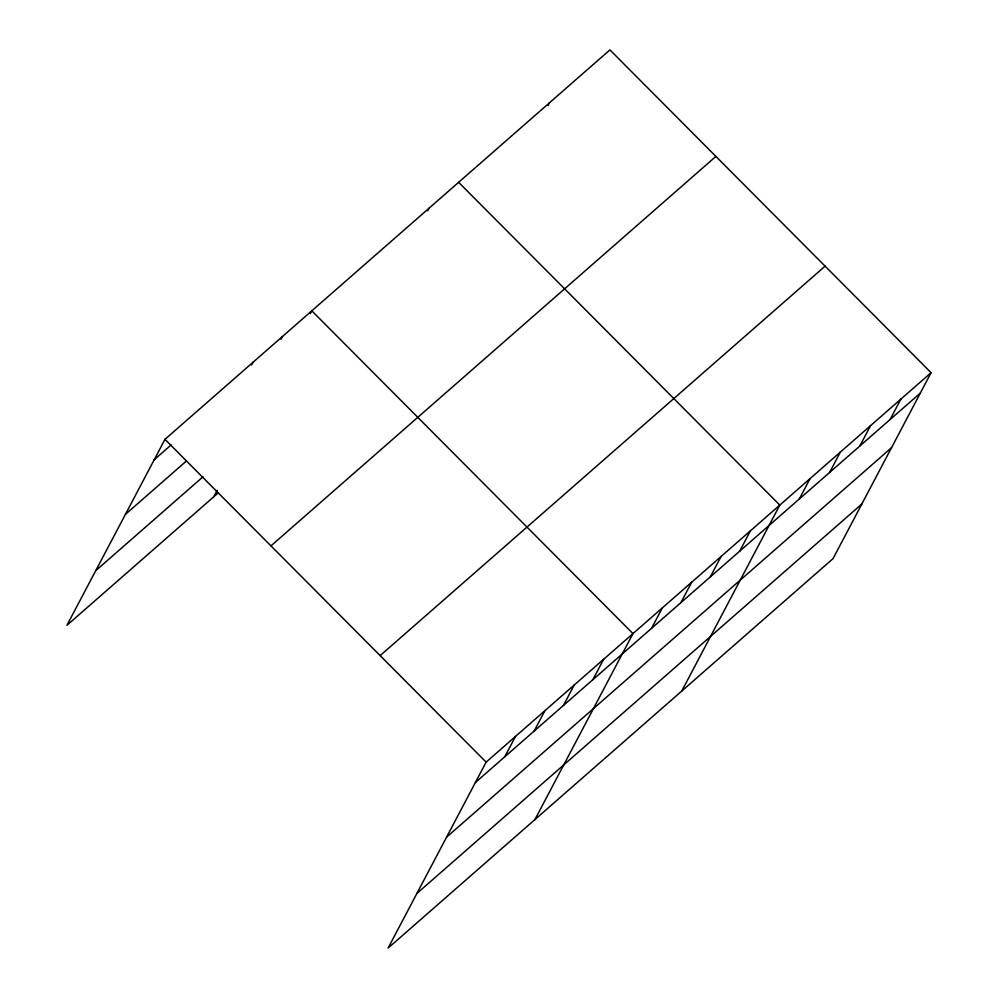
<?xml version="1.0" encoding="UTF-8"?>
<svg xmlns="http://www.w3.org/2000/svg" width="998" height="998" viewBox="0 0 998 998"><rect width="100%" height="100%" fill="white"/><g stroke="black" fill="none" stroke-linecap="round" stroke-linejoin="round"><path stroke-width="1.5" d="M931.084 372.678L486.138 762.123L388.085 948.1L833.031 558.655L931.084 372.678L609.915 49.9L164.969 439.345L66.916 625.322L218.263 492.85M251.633 364.956L253.068 362.237M280.999 339.258L282.434 336.538M213.747 496.804L217.177 490.305M310.366 313.547L311.8 310.827L632.969 633.605L534.916 819.583M427.83 210.74L429.265 208.021M547.977 105.588L549.399 102.869M504.751 756.808L515.504 736.424M534.117 731.11L544.871 710.713M563.483 705.399L574.237 685.015M592.849 679.7L603.603 659.304M651.582 628.291L662.335 607.907M680.948 602.58L691.701 582.196M710.327 576.881L721.067 556.497M739.693 551.183L750.434 530.786M681.746 691.065L779.8 505.088L458.631 182.31M799.311 498.988L810.064 478.603M829.563 472.516L840.316 452.119M859.827 446.031L870.568 425.635M890.079 419.547L900.832 399.163M154.216 459.741L171.157 444.908M125.411 514.382L186.401 461.001M95.721 570.681L203.031 476.77M270.957 545.869L715.903 156.412M380.151 655.611L825.096 266.154M475.385 782.507L920.343 393.062M446.58 837.16L891.526 447.703M416.89 893.46L861.848 504.002M164.969 439.345L486.138 762.123"/></g></svg>
